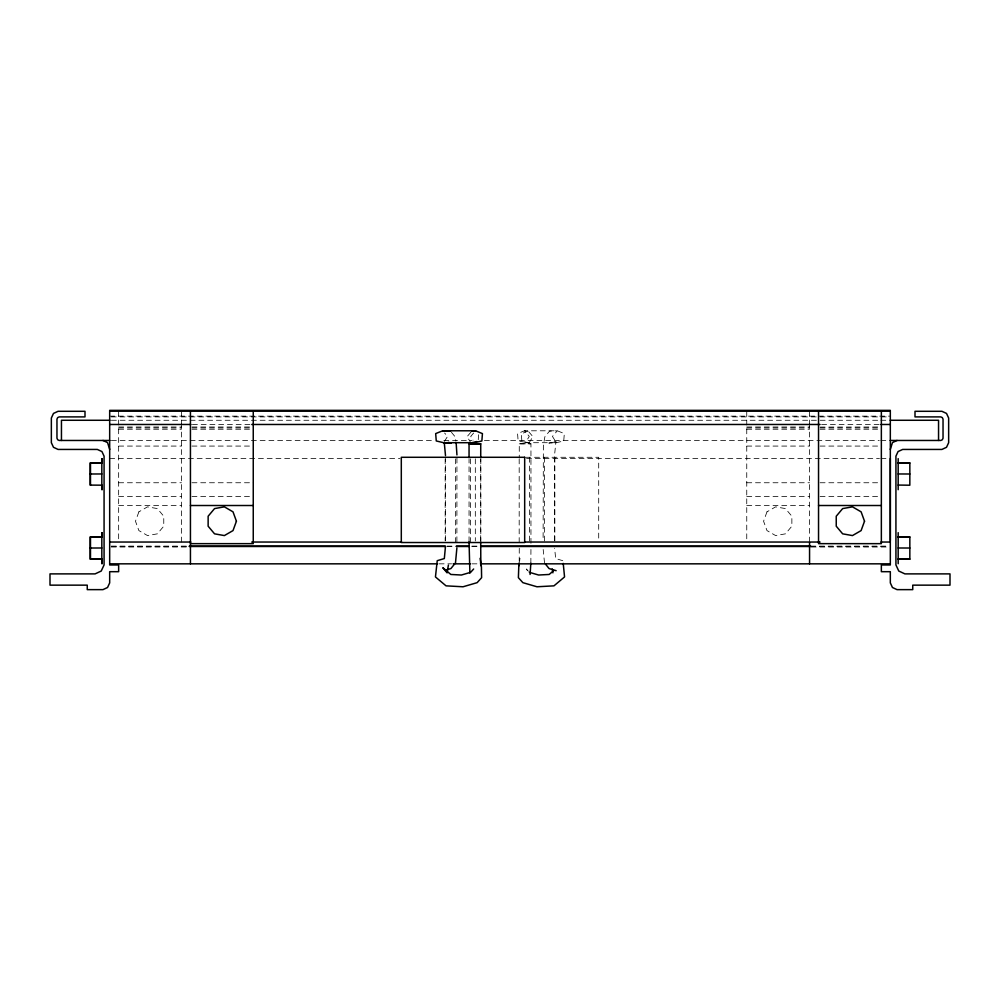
<?xml version="1.0" encoding="UTF-8"?>
<svg xmlns="http://www.w3.org/2000/svg" width="1000" height="1000" viewBox="0 0 1000 1000"><rect width="100%" height="100%" fill="white"/><g stroke="black" fill="none" stroke-linecap="round" stroke-linejoin="round"><path stroke-width="0.75" stroke-dasharray="5 3.75" d="M445.45 540.588L445.5 458.663M456.887 541.75L456.938 458.05M469.05 541.75L469.05 459.363M480.712 540.562L480.725 459.425M519.275 548.25L519.212 561.413M530.938 549.462L530.85 563.15M478.25 439.725L478.7 433.837M519.625 561.263L519.925 558.337L519.325 559.7M529.038 442.938L532.9 436.637L528.112 431.025L524.438 430.788L517.562 433.612L518.138 440.975L529.038 442.938L521.875 441.2L521.3 433.837L528.112 431.025M444.4 441.438L447.562 436.413L444.613 433.038M470.925 432.15L467.1 436.637L470.188 441.675M473.625 433.038L470.725 436.413L473.062 440.188M530.95 543.312L530.95 443.812L519.275 443.812L519.275 457.863M109.675 416.138L890.325 416.138M111.237 416.9L888.763 416.9M111.388 420.275L879.25 420.275M880.8 420.275L888.612 420.275M192.425 424.475L251.75 424.475M821.625 424.475L879.388 424.475M118.65 427L181.462 427M191.962 427L253.25 427M746.75 427L809.562 427M820.075 427.088L881.35 427M118.65 427.925L181.462 427.925M191.962 427.925L251.713 427.925M746.75 427.925L809.562 427.925M820.075 427.925L879.812 427.925M118.65 429.237L181.462 429.237M191.962 429.237L251.713 429.237M746.75 429.237L809.562 429.237M820.075 429.237L879.812 429.237M111.388 440.462L434.45 440.462M443.812 440.462L471.912 440.462M484.387 440.462L879.25 440.462M880.8 440.462L888.612 440.462M519.275 443.812L530.95 443.812M118.65 446.075L181.462 446.075M191.962 446.075L251.713 446.075M746.75 446.075L809.562 446.075M820.075 446.075L879.812 446.075M525.75 457.287L598.7 457.287L598.7 539.425M109.675 458.4L400.075 458.4M526.538 458.4L879.45 458.4M880.95 458.4L888.763 458.4M118.65 482.75L181.462 482.75M191.962 482.75L253.25 482.75M746.75 482.75L809.562 482.75M820.075 482.75L881.35 482.75M118.65 496.538L181.462 496.538M191.962 496.538L251.713 496.538M746.75 496.538L809.562 496.538M820.075 496.538L879.812 496.538M118.65 505.513L181.462 505.513M746.75 505.513L809.562 505.513M111.237 546.112L189.3 546.112M446.912 546.112L454.725 546.112M471.9 546.112L478.137 546.112M810.7 546.112L888.763 546.112M111.237 546.487L189.3 546.487M446.912 546.487L454.725 546.487M471.9 546.487L478.137 546.487M810.7 546.487L888.763 546.487M111.237 547.013L188.888 547.013M811.112 547.013L888.763 547.013M439.113 563.837L451.6 563.837M471.9 563.837L478.137 563.837M562.762 560.688L555.675 558.55L554.612 548.15M528.35 571.213L526.35 568.987L528.587 572.275M451.45 432.312L455.15 436.8L455.887 441.213M544.513 562.875L543.188 549.475M554.55 540.588L554.5 455.575L555.962 441.362L548.85 443.088L556.4 442.7L563.737 440.95L564.325 433.6L557.337 430.788L524.438 430.788L529.275 436.413L525.375 442.7L556.4 442.7L552.438 436.413L557.337 430.788L549.475 431.2L544.85 436.8L543.375 445.625L543.112 540.2M809.562 411.3L809.562 423.075M809.562 423.312L809.562 543.65M746.75 411.3L746.75 540.612M554.837 457.287L554.837 542.525M544.412 457.287L544.412 542.525M529.612 457.287L529.612 542.525M519.188 458.837L519.188 542.525M480.812 458.837L480.812 542.525M475.325 458.837L475.325 540.975M470.387 458.837L470.387 542.525M455.588 458.837L455.588 542.525M445.163 458.837L445.163 540.975M181.462 411.3L181.462 423.075M181.462 423.312L181.462 543.65M118.65 411.3L118.65 540.612M138.887 511.838L135.475 521.213L138.887 530.588L147.525 535.575L157.35 533.837L163.762 526.2L163.762 516.225L157.35 508.587L147.525 506.85L138.887 511.838M766.988 511.838L763.575 521.213L766.988 530.588L775.625 535.575L785.45 533.837L791.862 526.2L791.862 516.225L785.45 508.587L775.625 506.85L766.988 511.838"/><path stroke-width="1.5" d="M469.05 541.75L469.9 573.05M469.05 457.812L469.05 443.812L480.725 443.812L480.725 457.863M480.712 542.125L480.825 565.65L480.525 562.725M890.325 540.562L890.325 458.4M519.175 565.65L519.2 562.825M530.075 574.475L530.85 563.15M445.45 546.763L444.325 558.55L437.238 560.688L435.45 576.938L446.037 585.85L463.025 586.775L477.125 582.663L481.613 577.675L481.425 567.025L480.075 558.337M456.887 547.95L455.487 562.875L450.913 568.562L446.675 569.837M518.875 564.1L518.387 577.675L522.875 582.663L536.975 586.775L553.962 585.85L564.55 576.938L563.225 563.413M448.413 565.013L447.1 572.85L442.825 567.712L450.838 574.462L461.375 575.025L470.65 572.325L473.65 568.987M890.325 449.438L892.45 442.587L897.05 440.462M553.737 570.6L549.163 574.462L538.625 575.025L529.35 572.325M474.625 442.7L481.863 440.975L482.438 433.612L475.562 430.788L471.275 430.788L442.663 430.788L435.675 433.6L436.262 440.95L443.6 442.7L451.15 443.088L448.3 442.4M470.962 442.938L476.7 441.55M471.887 431.025L475.562 430.788M480.725 443.812L469.05 443.812M101.825 462.85L90.162 462.9L90.162 485.1L102.15 485.175M102.15 462.962L90.487 463L90.487 485.213M90.162 474L101.825 473.963M101.825 536.875L90.162 536.925L90.162 559.125L101.825 559.087M102.15 536.987L90.487 537.025L90.487 559.237L102.15 559.2M90.162 548.025L101.825 547.987M109.675 411.1L890.325 411.1M109.825 420.275L61.45 420.275L61.45 440.462M890.175 420.275L938.55 420.275L938.55 440.462M109.675 424.475L190.863 424.475M251.75 424.475L820.062 424.475M880.95 424.475L890.325 424.475M109.825 440.462L59.2 440.462L57.675 439.75L56.962 438.212L56.962 419.15L57.675 417.612L59.2 416.9L85 416.9L85 411.3L58.087 411.3L53.487 413.425L51.35 418.025L51.35 442.7L53.487 447.3L58.087 449.438L97.338 449.438L101.938 451.562L104.075 456.163L104.075 564.913L101.225 571.038L95.1 573.888L50 573.888L50 585.15L87.25 585.15L87.25 589.637L102.95 589.637L107.55 587.5L109.675 582.9L109.675 571.688L118.65 571.688L118.65 564.963L109.675 564.963L109.675 410.363L890.325 410.363L890.325 564.963L881.35 564.963L881.35 571.688L890.325 571.688L890.325 582.9L892.45 587.5L897.05 589.637L912.75 589.637L912.75 585.15L950 585.15L950 573.888L904.9 573.888L898.775 571.038L895.925 564.913L895.925 456.163L898.062 451.562L902.663 449.438L941.912 449.438L946.513 447.3L948.65 442.7L948.65 418.025L946.513 413.425L941.912 411.3L915 411.3L915 416.9L940.8 416.9L942.325 417.612L943.037 419.15L943.037 438.212L942.325 439.75L940.8 440.462L890.175 440.462M443.6 442.7L470.525 442.7M190.438 505.513L253.25 505.513M818.538 505.513L881.35 505.513M109.675 542.038L190.863 542.038M251.75 542.038L401.637 542.038M524.975 542.038L820.062 542.038M880.95 542.038L890.325 542.038M190.438 543.65L253.25 543.65L253.25 411.3M189.3 546.112L445.35 546.112M456.287 546.112L468.775 546.112M481.262 546.112L810.7 546.112M189.3 546.487L445.35 546.487M456.287 546.487L468.775 546.487M481.262 546.487L810.7 546.487M109.675 563.837L437.55 563.837M453.162 563.837L470.337 563.837M481.262 563.837L890.325 563.837M898.175 462.85L909.837 462.9L909.837 485.213L898.175 485.062M898.175 462.962L909.837 463M898.175 473.963L909.837 474M898.175 536.875L909.837 536.925L909.837 559.237L898.175 559.2M898.175 536.987L909.837 537.025M898.175 547.987L909.837 548.025M898.175 559.087L909.837 559.125M442.663 430.788L450.525 431.2M556.15 570.688L549.087 568.562L545.425 564.012M102.95 440.462L107.55 442.587L109.675 449.438M552.25 568.925L552.9 572.85M456.138 442.688L456.938 454.95M444.288 442.837L445.5 455.575M898.175 458.625L898.175 489.7M898.175 532.65L898.175 563.725M881.35 411.3L881.35 543.65L818.538 543.65L818.538 411.3M809.562 542.75L809.562 563.837M190.438 411.3L190.438 563.837M102.15 458.738L102.15 461.7M102.15 486.737L102.15 489.7M102.15 532.762L102.15 535.725M102.15 560.763L102.15 563.725M101.825 458.625L101.825 489.588M101.825 532.65L101.825 563.612M236.425 521.213L233.012 530.588L224.375 535.575L214.55 533.837L208.137 526.2L208.137 516.225L214.55 508.587L224.375 506.85L233.012 511.838L236.425 521.213M864.525 521.213L861.112 530.588L852.475 535.575L842.65 533.837L836.237 526.2L836.237 516.225L842.65 508.587L852.475 506.85L861.112 511.838L864.525 521.213M524.675 457.287L401.3 457.287L401.3 542.525L524.675 542.525L524.675 457.287"/></g></svg>
